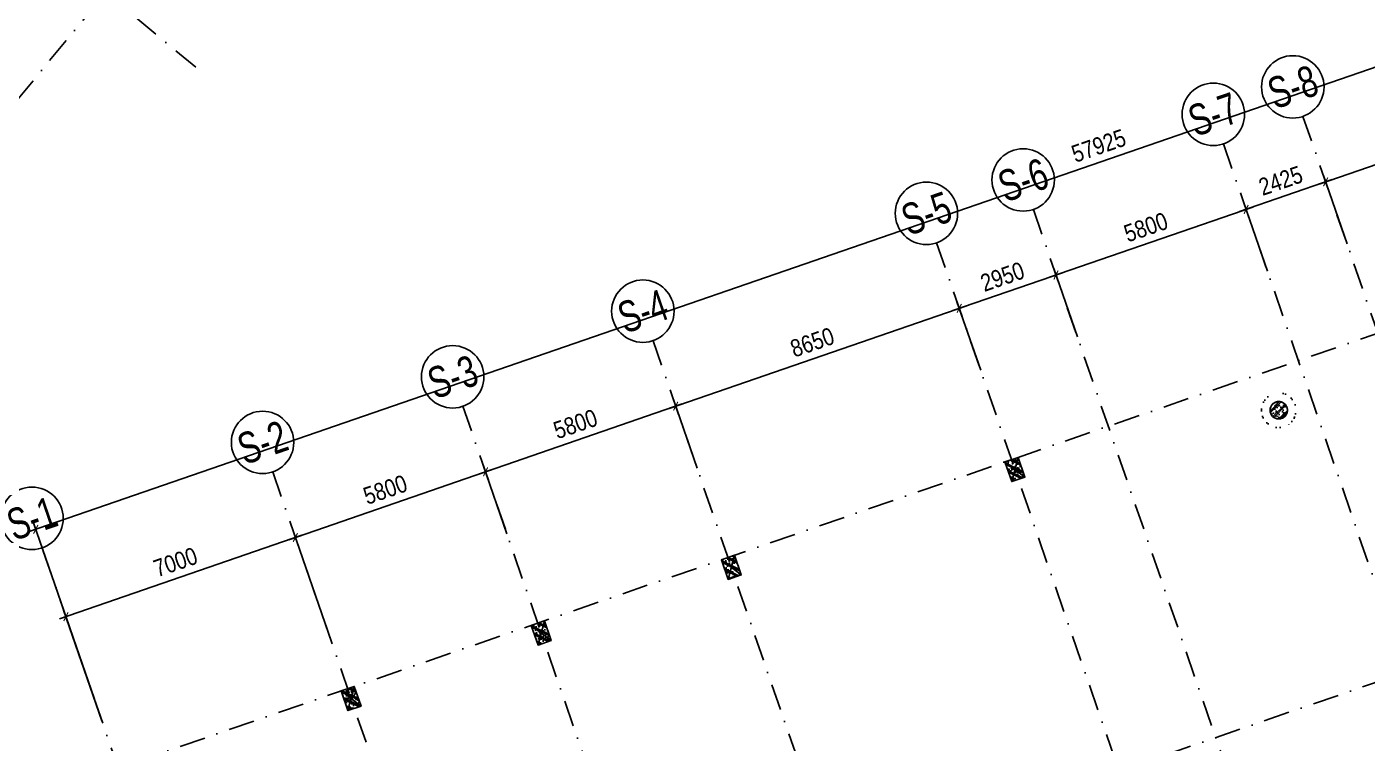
# Model space of a CAD drawing. Header units: millimetres. Extents: x -185400 to 12385, y -14070 to 168686.
# Drawn here: x -109194 to -70547, y 42860 to 63525 of the extents above; entities that cross this region are included whole.
import ezdxf
from ezdxf.enums import TextEntityAlignment as Align

# ---------------------------------------------------------------- set-up
doc = ezdxf.new("R2010")
doc.units = ezdxf.units.MM
doc.header["$LTSCALE"] = 300
doc.header["$MEASUREMENT"] = 0
doc.linetypes.add('DASHDOT', pattern=[1, 0.5, -0.25, 0, -0.25])
doc.linetypes.add('HIDDEN', pattern=[0.375, 0.25, -0.125])
for name, color, linetype in [('$AUDIT-BAD-LAYER', 7, 'Continuous'), ('ccu12-Hatch', 250, 'Continuous'), ('KC-Betong', 6, 'Continuous'), ('KT-Kich thuoc', 9, 'Continuous'), ('KT-Luoi truc South Tower', 8, 'DASHDOT'), ('ST_MBDV Cot vach 220805$0$AUDIT_I_220805193045-1', 50, 'Continuous'), ('ST_MBDV Cot vach 220805$0$AUDIT_I_220805193045-5', 6, 'Continuous'), ('ST_MBDV Cot vach 220805$0$AUDIT_I_220805193045-6', 250, 'Continuous')]:
    doc.layers.add(name, color=color, linetype=linetype)
doc.layers.add('KT-Chi gioi XD', color=7, linetype='HIDDEN', true_color=0x0066cc)
doc.styles.add('Arial Narrow', font='ARIALN.TTF')
doc.styles.add('ST_MBDV Cot vach 220805$0$HBA-Text', font='GOTHIC.TTF')
doc.dimstyles.new('ccu12-200', dxfattribs={"dimscale": 200, "dimtxt": 2.5, "dimasz": 1, "dimexe": 1, "dimexo": 2, "dimgap": 1, "dimtad": 1, "dimdec": 0, "dimdsep": 46, "dimtxsty": 'Arial Narrow', "dimblk": 'ARCHTICK', "dimcen": -1, "dimdle": 1, "dimclrd": 256, "dimclre": 256, "dimclrt": 3, "dimadec": 0, "dimazin": 2, "dimtfac": 0.1, "dimtdec": 0, "dimtmove": 0, "dimatfit": 1, "dimldrblk": 'ARCHTICK', "dimfxl": 1, "dimtvp": 0.833333, "dimtolj": 1, "dimtzin": 12, "dimarcsym": 0})

# ---------------------------------------------------------------- blocks, each defined once
blk = doc.blocks.new('ST_MBDV Cot vach 220805$0$GRID-SYM-flat-103')
at = {"layer": 'ST_MBDV Cot vach 220805$0$AUDIT_I_220805193045-1'}
blk.add_circle((0, 0, 0), 900, dxfattribs=at)
at = {"layer": 'ST_MBDV Cot vach 220805$0$AUDIT_I_220805193045-1', "style": 'ST_MBDV Cot vach 220805$0$HBA-Text'}
blk.add_attdef('GRID', text='', height=900, rotation=19.0471, dxfattribs=at).set_placement((0, 0, 0), align=Align.MIDDLE_CENTER)
blk = doc.blocks.new('_ARCHTICK')
at = {"color": 0, "linetype": 'ByBlock', "const_width": 0.15}
blk.add_lwpolyline([(-0.5, -0.5), (0.5, 0.5)], dxfattribs=at)
blk = doc.blocks.new('*D209')
at = {"layer": 'Defpoints', "color": 0, "transparency": 16777216}
for p in [(-52359, 62652), (-108936, 49029), (-107112, 43748, 0)]:
    blk.add_point(p, dxfattribs=at)
at = {"layer": 'KT-Kich thuoc', "lineweight": -2, "transparency": 16777216}
for p, q in [((-52489, 63030), (-54248, 68123)), ((-53994, 67999), (-109125, 48964)), ((-107243, 44126), (-109001, 49218))]:
    blk.add_line(p, q, dxfattribs=at)
at = {"layer": 'KT-Kich thuoc', "lineweight": -2, "transparency": 16777216, "xscale": 200, "yscale": 200, "zscale": 200}
for p, rotation in [((-54183, 67933), 19.04771637789532), ((-108936, 49029), 199.0477163778953)]:
    blk.add_blockref('_ARCHTICK', p, dxfattribs=dict(at, rotation=rotation))
at = {"layer": 'KT-Kich thuoc', "color": 3, "transparency": 16777216, "insert": (-78288, 60092), "char_height": 500, "attachment_point": 5, "rotation": 19.0477, "style": 'Arial Narrow'}
blk.add_mtext('\\A1;57925', dxfattribs=at)
blk = doc.blocks.new('*D210')
at = {"layer": 'Defpoints', "color": 0, "transparency": 16777216}
for p in [(-101450, 48795), (-100280, 45407), (-106897, 43123)]:
    blk.add_point(p, dxfattribs=at)
at = {"layer": 'KT-Kich thuoc', "lineweight": -2, "transparency": 16777216}
for p, q in [((-108255, 46446), (-101261, 48860)), ((-100410, 45785), (-101515, 48984)), ((-107027, 43501), (-108132, 46700))]:
    blk.add_line(p, q, dxfattribs=at)
at = {"layer": 'KT-Kich thuoc', "lineweight": -2, "transparency": 16777216, "xscale": 200, "yscale": 200, "zscale": 200}
for p, rotation in [((-101450, 48795), 19.04713796496646), ((-108066, 46511), 199.0471379649665)]:
    blk.add_blockref('_ARCHTICK', p, dxfattribs=dict(at, rotation=rotation))
at = {"layer": 'KT-Kich thuoc', "color": 3, "transparency": 16777216, "insert": (-104907, 48083), "char_height": 500, "attachment_point": 5, "rotation": 19.0471, "style": 'Arial Narrow'}
blk.add_mtext('\\A1;7000', dxfattribs=at)
blk = doc.blocks.new('*D211')
at = {"layer": 'Defpoints', "color": 0, "transparency": 16777216}
for p in [(-95967, 50688), (-95220, 48523), (-100280, 45407)]:
    blk.add_point(p, dxfattribs=at)
at = {"layer": 'KT-Kich thuoc', "lineweight": -2, "transparency": 16777216}
for p, q in [((-101639, 48730), (-95778, 50753)), ((-95350, 48901), (-96033, 50877)), ((-100410, 45785), (-101515, 48984))]:
    blk.add_line(p, q, dxfattribs=at)
at = {"layer": 'KT-Kich thuoc', "lineweight": -2, "transparency": 16777216, "xscale": 200, "yscale": 200, "zscale": 200}
for p, rotation in [((-95967, 50688), 19.04713796496646), ((-101450, 48795), 199.0471379649665)]:
    blk.add_blockref('_ARCHTICK', p, dxfattribs=dict(at, rotation=rotation))
at = {"layer": 'KT-Kich thuoc', "color": 3, "transparency": 16777216, "insert": (-98857, 50172), "char_height": 500, "attachment_point": 5, "rotation": 19.0471, "style": 'Arial Narrow'}
blk.add_mtext('\\A1;5800', dxfattribs=at)
blk = doc.blocks.new('*D212')
at = {"layer": 'Defpoints', "color": 0, "transparency": 16777216}
for p in [(-90485, 52581), (-89737, 50415), (-95220, 48523)]:
    blk.add_point(p, dxfattribs=at)
at = {"layer": 'KT-Kich thuoc', "lineweight": -2, "transparency": 16777216}
for p, q in [((-96156, 50623), (-90296, 52646)), ((-89868, 50794), (-90550, 52770)), ((-95350, 48901), (-96033, 50877))]:
    blk.add_line(p, q, dxfattribs=at)
at = {"layer": 'KT-Kich thuoc', "lineweight": -2, "transparency": 16777216, "xscale": 200, "yscale": 200, "zscale": 200}
for p, rotation in [((-90485, 52581), 19.04713796496646), ((-95967, 50688), 199.0471379649665)]:
    blk.add_blockref('_ARCHTICK', p, dxfattribs=dict(at, rotation=rotation))
at = {"layer": 'KT-Kich thuoc', "color": 3, "transparency": 16777216, "insert": (-93375, 52065), "char_height": 500, "attachment_point": 5, "rotation": 19.0471, "style": 'Arial Narrow'}
blk.add_mtext('\\A1;5800', dxfattribs=at)
blk = doc.blocks.new('*D213')
at = {"layer": 'Defpoints', "color": 0, "transparency": 16777216}
for p in [(-82308, 55404), (-81561, 53238), (-89737, 50415)]:
    blk.add_point(p, dxfattribs=at)
at = {"layer": 'KT-Kich thuoc', "lineweight": -2, "transparency": 16777216}
for p, q in [((-90674, 52516), (-82119, 55469)), ((-81691, 53616), (-82374, 55593)), ((-89868, 50794), (-90550, 52770))]:
    blk.add_line(p, q, dxfattribs=at)
at = {"layer": 'KT-Kich thuoc', "lineweight": -2, "transparency": 16777216, "xscale": 200, "yscale": 200, "zscale": 200}
for p, rotation in [((-82308, 55404), 19.04713796496646), ((-90485, 52581), 199.0471379649665)]:
    blk.add_blockref('_ARCHTICK', p, dxfattribs=dict(at, rotation=rotation))
at = {"layer": 'KT-Kich thuoc', "color": 3, "transparency": 16777216, "insert": (-86545, 54423), "char_height": 500, "attachment_point": 5, "rotation": 19.0471, "style": 'Arial Narrow'}
blk.add_mtext('\\A1;8650', dxfattribs=at)
blk = doc.blocks.new('*D214')
at = {"layer": 'Defpoints', "color": 0, "transparency": 16777216}
for p in [(-79520, 56366), (-78772, 54201), (-81561, 53238)]:
    blk.add_point(p, dxfattribs=at)
at = {"layer": 'KT-Kich thuoc', "lineweight": -2, "transparency": 16777216}
for p, q in [((-82497, 55338), (-79331, 56432)), ((-78903, 54579), (-79585, 56556)), ((-81691, 53616), (-82374, 55593))]:
    blk.add_line(p, q, dxfattribs=at)
at = {"layer": 'KT-Kich thuoc', "lineweight": -2, "transparency": 16777216, "xscale": 200, "yscale": 200, "zscale": 200}
for p, rotation in [((-79520, 56366), 19.04713796496646), ((-82308, 55404), 199.0471379649665)]:
    blk.add_blockref('_ARCHTICK', p, dxfattribs=dict(at, rotation=rotation))
at = {"layer": 'KT-Kich thuoc', "color": 3, "transparency": 16777216, "insert": (-81063, 56315), "char_height": 500, "attachment_point": 5, "rotation": 19.0471, "style": 'Arial Narrow'}
blk.add_mtext('\\A1;2950', dxfattribs=at)
blk = doc.blocks.new('*D215')
at = {"layer": 'Defpoints', "color": 0, "transparency": 16777216}
for p in [(-74037, 58259), (-73290, 56094), (-78772, 54201)]:
    blk.add_point(p, dxfattribs=at)
at = {"layer": 'KT-Kich thuoc', "lineweight": -2, "transparency": 16777216}
for p, q in [((-73420, 56472), (-74103, 58448)), ((-79709, 56301), (-73848, 58325)), ((-78903, 54579), (-79585, 56556))]:
    blk.add_line(p, q, dxfattribs=at)
at = {"layer": 'KT-Kich thuoc', "lineweight": -2, "transparency": 16777216, "xscale": 200, "yscale": 200, "zscale": 200}
for p, rotation in [((-74037, 58259), 19.04713796496646), ((-79520, 56366), 199.0471379649665)]:
    blk.add_blockref('_ARCHTICK', p, dxfattribs=dict(at, rotation=rotation))
at = {"layer": 'KT-Kich thuoc', "color": 3, "transparency": 16777216, "insert": (-76927, 57743), "char_height": 500, "attachment_point": 5, "rotation": 19.0471, "style": 'Arial Narrow'}
blk.add_mtext('\\A1;5800', dxfattribs=at)
blk = doc.blocks.new('*D216')
at = {"layer": 'Defpoints', "color": 0, "transparency": 16777216}
for p in [(-71745, 59051), (-70998, 56885), (-73290, 56094)]:
    blk.add_point(p, dxfattribs=at)
at = {"layer": 'KT-Kich thuoc', "lineweight": -2, "transparency": 16777216}
for p, q in [((-71128, 57263), (-71810, 59240)), ((-74226, 58194), (-71556, 59116)), ((-73420, 56472), (-74103, 58448))]:
    blk.add_line(p, q, dxfattribs=at)
at = {"layer": 'KT-Kich thuoc', "lineweight": -2, "transparency": 16777216, "xscale": 200, "yscale": 200, "zscale": 200}
for p, rotation in [((-71745, 59051), 19.04713796496646), ((-74037, 58259), 199.0471379649665)]:
    blk.add_blockref('_ARCHTICK', p, dxfattribs=dict(at, rotation=rotation))
at = {"layer": 'KT-Kich thuoc', "color": 3, "transparency": 16777216, "insert": (-73040, 59085), "char_height": 500, "attachment_point": 5, "rotation": 19.0471, "style": 'Arial Narrow'}
blk.add_mtext('\\A1;2425', dxfattribs=at)
blk = doc.blocks.new('*D217')
at = {"layer": 'Defpoints', "color": 0, "transparency": 16777216}
for p in [(-62765, 62151), (-62018, 59985), (-70998, 56885)]:
    blk.add_point(p, dxfattribs=at)
at = {"layer": 'KT-Kich thuoc', "lineweight": -2, "transparency": 16777216}
for p, q in [((-62148, 60364), (-62831, 62340)), ((-71934, 58985), (-62576, 62216)), ((-71128, 57263), (-71810, 59240))]:
    blk.add_line(p, q, dxfattribs=at)
at = {"layer": 'KT-Kich thuoc', "lineweight": -2, "transparency": 16777216, "xscale": 200, "yscale": 200, "zscale": 200}
for p, rotation in [((-62765, 62151), 19.04713796496646), ((-71745, 59051), 199.0471379649665)]:
    blk.add_blockref('_ARCHTICK', p, dxfattribs=dict(at, rotation=rotation))
at = {"layer": 'KT-Kich thuoc', "color": 3, "transparency": 16777216, "insert": (-67404, 61031), "char_height": 500, "attachment_point": 5, "rotation": 19.0471, "style": 'Arial Narrow'}
blk.add_mtext('\\A1;9500', dxfattribs=at)
blk = doc.blocks.new('*U259')
h = blk.add_hatch()
h.set_pattern_fill('VATLIEU04', color=250, scale=40, style=0, pattern_type=2)
h.set_pattern_definition([(50, (-550, 650), (286.904, -25.1), [30, -330]), (355, (-550, 650), (-55.5, 300.88), [24, -264]), (100.451, (-526.1, 647.9), (231.404, 275.776), [25.496, -280.457]), (46.184, (-550, 730), (426.9, -66.21), [45, -495]), (96.636, (-514.43, 724.5), (373.87, 389.65), [38.24, -420.69]), (351.184, (-550, 730), (373.86, 389.65), [36, -396]), (21, (-510, 710), (238.763, -161.048), [30, -330]), (326, (-510, 710), (97.326, 290.06), [24, -264]), (71.451, (-490.1, 696.58), (336.09, 129.01), [25.496, -280.457]), (37.5, (-550, 650), (4.864, 133.1575), [0, -260.8, 0, -268, 0, -265]), (7.5, (-550, 650), (105.228, 157.765), [0, -152.8, 0, -254.8, 0, -101]), (327.5, (-639.2, 650), (213.529, -9.022), [0, -100, 0, -312, 0, -414]), (317.5, (-679.2, 650), (233.274, 40.042), [0, -130, 0, -207.2, 0, -294]), (45, (-550, 650), (-120.208, 120.208), []), (45, (-550, 699), (-120.208, 120.208), [])])
h.paths.add_polyline_path([(-475, -475), (-75, -475), (-75, 125), (-475, 125)])
at = {"color": 6, "ltscale": 0.25}
blk.add_lwpolyline([(-475, -475), (-75, -475), (-75, 125), (-475, 125)], close=True, dxfattribs=at)
at = {"layer": 'Defpoints', "linetype": 'ByBlock', "ltscale": 30}
for p, q in [((-75, -475), (-475, 125)), ((-475, -475), (-75, 125))]:
    blk.add_line(p, q, dxfattribs=at)
blk = doc.blocks.new('*U256')
h = blk.add_hatch()
h.set_pattern_fill('VATLIEU04', color=250, scale=40, style=0, pattern_type=2)
h.set_pattern_definition([(50, (-550, 650), (286.904, -25.1), [30, -330]), (355, (-550, 650), (-55.5, 300.88), [24, -264]), (100.451, (-526.1, 647.9), (231.404, 275.776), [25.496, -280.457]), (46.184, (-550, 730), (426.9, -66.21), [45, -495]), (96.636, (-514.43, 724.5), (373.87, 389.65), [38.24, -420.69]), (351.184, (-550, 730), (373.86, 389.65), [36, -396]), (21, (-510, 710), (238.763, -161.048), [30, -330]), (326, (-510, 710), (97.326, 290.06), [24, -264]), (71.451, (-490.1, 696.58), (336.09, 129.01), [25.496, -280.457]), (37.5, (-550, 650), (4.864, 133.1575), [0, -260.8, 0, -268, 0, -265]), (7.5, (-550, 650), (105.228, 157.765), [0, -152.8, 0, -254.8, 0, -101]), (327.5, (-639.2, 650), (213.529, -9.022), [0, -100, 0, -312, 0, -414]), (317.5, (-679.2, 650), (233.274, 40.042), [0, -130, 0, -207.2, 0, -294]), (45, (-550, 650), (-120.208, 120.208), []), (45, (-550, 699), (-120.208, 120.208), [])])
h.paths.add_polyline_path([(-475, -475), (-75, -475), (-75, 125), (-475, 125)])
at = {"color": 6, "ltscale": 0.25}
blk.add_lwpolyline([(-475, -475), (-75, -475), (-75, 125), (-475, 125)], close=True, dxfattribs=at)
at = {"layer": 'Defpoints', "linetype": 'ByBlock', "ltscale": 30}
for p, q in [((-75, -475), (-475, 125)), ((-475, -475), (-75, 125))]:
    blk.add_line(p, q, dxfattribs=at)
blk = doc.blocks.new('*U258')
h = blk.add_hatch()
h.set_pattern_fill('VATLIEU04', color=250, scale=40, style=0, pattern_type=2)
h.set_pattern_definition([(50, (-550, 650), (286.904, -25.1), [30, -330]), (355, (-550, 650), (-55.5, 300.88), [24, -264]), (100.451, (-526.1, 647.9), (231.404, 275.776), [25.496, -280.457]), (46.184, (-550, 730), (426.9, -66.21), [45, -495]), (96.636, (-514.43, 724.5), (373.87, 389.65), [38.24, -420.69]), (351.184, (-550, 730), (373.86, 389.65), [36, -396]), (21, (-510, 710), (238.763, -161.048), [30, -330]), (326, (-510, 710), (97.326, 290.06), [24, -264]), (71.451, (-490.1, 696.58), (336.09, 129.01), [25.496, -280.457]), (37.5, (-550, 650), (4.864, 133.1575), [0, -260.8, 0, -268, 0, -265]), (7.5, (-550, 650), (105.228, 157.765), [0, -152.8, 0, -254.8, 0, -101]), (327.5, (-639.2, 650), (213.529, -9.022), [0, -100, 0, -312, 0, -414]), (317.5, (-679.2, 650), (233.274, 40.042), [0, -130, 0, -207.2, 0, -294]), (45, (-550, 650), (-120.208, 120.208), []), (45, (-550, 699), (-120.208, 120.208), [])])
h.paths.add_polyline_path([(-475, -475), (-75, -475), (-75, 125), (-475, 125)])
at = {"color": 6, "ltscale": 0.25}
blk.add_lwpolyline([(-475, -475), (-75, -475), (-75, 125), (-475, 125)], close=True, dxfattribs=at)
at = {"layer": 'Defpoints', "linetype": 'ByBlock', "ltscale": 30}
for p, q in [((-75, -475), (-475, 125)), ((-475, -475), (-75, 125))]:
    blk.add_line(p, q, dxfattribs=at)
blk = doc.blocks.new('*U264')
h = blk.add_hatch()
h.set_pattern_fill('VATLIEU04', color=250, scale=40, style=0, pattern_type=2)
h.set_pattern_definition([(50, (-550, 650), (286.904, -25.1), [30, -330]), (355, (-550, 650), (-55.5, 300.88), [24, -264]), (100.451, (-526.1, 647.9), (231.404, 275.776), [25.496, -280.457]), (46.184, (-550, 730), (426.9, -66.21), [45, -495]), (96.636, (-514.43, 724.5), (373.87, 389.65), [38.24, -420.69]), (351.184, (-550, 730), (373.86, 389.65), [36, -396]), (21, (-510, 710), (238.763, -161.048), [30, -330]), (326, (-510, 710), (97.326, 290.06), [24, -264]), (71.451, (-490.1, 696.58), (336.09, 129.01), [25.496, -280.457]), (37.5, (-550, 650), (4.864, 133.1575), [0, -260.8, 0, -268, 0, -265]), (7.5, (-550, 650), (105.228, 157.765), [0, -152.8, 0, -254.8, 0, -101]), (327.5, (-639.2, 650), (213.529, -9.022), [0, -100, 0, -312, 0, -414]), (317.5, (-679.2, 650), (233.274, 40.042), [0, -130, 0, -207.2, 0, -294]), (45, (-550, 650), (-120.208, 120.208), []), (45, (-550, 699), (-120.208, 120.208), [])])
h.paths.add_polyline_path([(-475, -475), (-75, -475), (-75, 125), (-475, 125)])
at = {"color": 6, "ltscale": 0.25}
blk.add_lwpolyline([(-475, -475), (-75, -475), (-75, 125), (-475, 125)], close=True, dxfattribs=at)
at = {"layer": 'Defpoints', "linetype": 'ByBlock', "ltscale": 30}
for p, q in [((-75, -475), (-475, 125)), ((-475, -475), (-75, 125))]:
    blk.add_line(p, q, dxfattribs=at)
blk = doc.blocks.new('Asix South Tower')
at = {"layer": 'KT-Luoi truc South Tower', "ltscale": 5}
for p, q in [((-45928.1, 63080), (-113358.3, 39799.9)), ((-72397.8, 60940.8), (-54303.1, 8530.3)), ((-74690, 60149.4), (-64788, 31468.5)), ((-80172.4, 58256.6), (-70270.4, 29575.7)), ((-82960.9, 57293.9), (-73058.9, 28613)), ((-91137.3, 54471), (-81235.3, 25790.1)), ((-96619.8, 52578.2), (-86717.8, 23897.3)), ((-102102.2, 50685.3), (-92200.2, 22004.5)), ((-108719, 48400.9), (-98817, 19720.1)), ((-67132.6, 45709), (-110541.5, 30722.1))]:
    blk.add_line(p, q, dxfattribs=at)
at = {"layer": 'KT-Kich thuoc'}
ref = blk.add_blockref('ST_MBDV Cot vach 220805$0$GRID-SYM-flat-103', (-72691.5, 61791.5), dxfattribs=at)
ref.add_attrib('GRID', 'S-8', dxfattribs={"layer": 'ST_MBDV Cot vach 220805$0$AUDIT_I_220805193045-1', "height": 900, "rotation": 19, "style": 'ST_MBDV Cot vach 220805$0$HBA-Text', "width": 0.75}).set_placement((-72691.5, 61791.5, 0), align=Align.MIDDLE_CENTER)
ref = blk.add_blockref('ST_MBDV Cot vach 220805$0$GRID-SYM-flat-103', (-74983.7, 61000.1), dxfattribs=at)
ref.add_attrib('GRID', 'S-7', dxfattribs={"layer": 'ST_MBDV Cot vach 220805$0$AUDIT_I_220805193045-1', "height": 900, "rotation": 19, "style": 'ST_MBDV Cot vach 220805$0$HBA-Text', "width": 0.75}).set_placement((-74983.7, 61000.1, 0), align=Align.MIDDLE_CENTER)
ref = blk.add_blockref('ST_MBDV Cot vach 220805$0$GRID-SYM-flat-103', (-80466.2, 59107.3), dxfattribs=at)
ref.add_attrib('GRID', 'S-6', dxfattribs={"layer": 'ST_MBDV Cot vach 220805$0$AUDIT_I_220805193045-1', "height": 900, "rotation": 19, "style": 'ST_MBDV Cot vach 220805$0$HBA-Text', "width": 0.75}).set_placement((-80466.2, 59107.3, 0), align=Align.MIDDLE_CENTER)
ref = blk.add_blockref('ST_MBDV Cot vach 220805$0$GRID-SYM-flat-103', (-83254.6, 58144.6), dxfattribs=at)
ref.add_attrib('GRID', 'S-5', dxfattribs={"layer": 'ST_MBDV Cot vach 220805$0$AUDIT_I_220805193045-1', "height": 900, "rotation": 19, "style": 'ST_MBDV Cot vach 220805$0$HBA-Text', "width": 0.75}).set_placement((-83254.6, 58144.6, 0), align=Align.MIDDLE_CENTER)
ref = blk.add_blockref('ST_MBDV Cot vach 220805$0$GRID-SYM-flat-103', (-91431.1, 55321.7), dxfattribs=at)
ref.add_attrib('GRID', 'S-4', dxfattribs={"layer": 'ST_MBDV Cot vach 220805$0$AUDIT_I_220805193045-1', "height": 900, "rotation": 19, "style": 'ST_MBDV Cot vach 220805$0$HBA-Text', "width": 0.75}).set_placement((-91431.1, 55321.7, 0), align=Align.MIDDLE_CENTER)
ref = blk.add_blockref('ST_MBDV Cot vach 220805$0$GRID-SYM-flat-103', (-96913.5, 53428.9), dxfattribs=at)
ref.add_attrib('GRID', 'S-3', dxfattribs={"layer": 'ST_MBDV Cot vach 220805$0$AUDIT_I_220805193045-1', "height": 900, "rotation": 19, "style": 'ST_MBDV Cot vach 220805$0$HBA-Text', "width": 0.75}).set_placement((-96913.5, 53428.9, 0), align=Align.MIDDLE_CENTER)
ref = blk.add_blockref('ST_MBDV Cot vach 220805$0$GRID-SYM-flat-103', (-102396, 51536.1), dxfattribs=at)
ref.add_attrib('GRID', 'S-2', dxfattribs={"layer": 'ST_MBDV Cot vach 220805$0$AUDIT_I_220805193045-1', "height": 900, "rotation": 19.04714, "style": 'ST_MBDV Cot vach 220805$0$HBA-Text', "width": 0.75}).set_placement((-102396, 51536.1, 0), align=Align.MIDDLE_CENTER)
ref = blk.add_blockref('ST_MBDV Cot vach 220805$0$GRID-SYM-flat-103', (-109045.2, 49346.2), dxfattribs=at)
ref.add_attrib('GRID', 'S-1', dxfattribs={"layer": 'ST_MBDV Cot vach 220805$0$AUDIT_I_220805193045-1', "height": 900, "rotation": 19, "style": 'ST_MBDV Cot vach 220805$0$HBA-Text', "width": 0.75}).set_placement((-109045.2, 49346.2, 0), align=Align.MIDDLE_CENTER)
dim = blk.add_linear_dim(base=(-108935.8, 49029.4), p1=(-52359, 62651.6), p2=(-107112.2, 43747.5, 0), angle=199.04772, dimstyle='ccu12-200', dxfattribs=at)
dim.commit()
dim.dimension.update_dxf_attribs({"geometry": '*D209', "text_midpoint": (-78139.5, 59662.1), "dimtype": 129})
for base, p1, p2, picture, middle in [((-62765.3, 62150.9), (-70997.6, 56885.2), (-62017.7, 59985.5), '*D217', (-67403.8, 61031.1)), ((-71745.2, 59050.6), (-73289.8, 56093.8), (-70997.6, 56885.2), '*D216', (-73039.9, 59085.3)), ((-74037.4, 58259.3), (-78772.3, 54201), (-73289.8, 56093.8), '*D215', (-76927.2, 57743.2)), ((-79519.9, 56366.5), (-81560.8, 53238.3), (-78772.3, 54201), '*D214', (-81062.7, 56315.5)), ((-82308.4, 55403.7), (-89737.2, 50415.4), (-81560.8, 53238.3), '*D213', (-86545.2, 54422.6)), ((-90484.8, 52580.8), (-95219.6, 48522.6), (-89737.2, 50415.4), '*D212', (-93374.6, 52064.8)), ((-95967.2, 50688), (-100279.9, 45407), (-95219.6, 48522.6), '*D211', (-98857, 50172)), ((-101449.7, 48795.2), (-106896.7, 43122.6), (-100279.9, 45407), '*D210', (-104906.6, 48083.4))]:
    dim = blk.add_linear_dim(base=base, p1=p1, p2=p2, angle=19.04714, dimstyle='ccu12-200', dxfattribs=at)
    dim.commit()
    dim.dimension.update_dxf_attribs({"geometry": picture, "text_midpoint": middle})

msp = doc.modelspace()

# ---------------------------------------------------------------- hatches: boundary and pattern name
at = {"layer": '$AUDIT-BAD-LAYER'}
h = msp.add_hatch(dxfattribs=at)
h.set_pattern_fill('ACET-2D-ANSI31', color=256)
h.set_pattern_definition([(45, (5.27543, -15.29099), (-0.08838834765, 0.08838834765), [])])
h.paths.add_polyline_path([(-152992, 35260.2), (-153807.4, 37623.5), (-155981.6, 36873.4), (-155166.3, 34510.1)], flags=0)
h.paths.add_polyline_path([(-153334.7, 37786.6), (-152519.4, 35423.3), (-150345.1, 36173.4), (-151160.5, 38536.7)], flags=16)
h.paths.add_polyline_path([(-81572.3, -12446.3), (-81581.4, -13864.1), (-80353.8, -13872.1), (-80344.7, -12454.2)])
edge = h.paths.add_edge_path()
edge.add_arc((-79262.8, -13170.1), 900, 0, 360)
h.paths.add_polyline_path([(-174845.3, 38775), (-174414.4, 37424.2), (-173542.7, 37702.3), (-173973.6, 39053.1)], flags=16)
edge = h.paths.add_edge_path(flags=16)
edge.add_arc((-172872, 38660.4), 900, 0, 360)
h.paths.add_polyline_path([(-110555.5, 20932.7), (-110092.7, 19592.4), (-109451.7, 19813.7), (-109914.4, 21154)])
edge = h.paths.add_edge_path()
edge.add_arc((-108915.8, 20748.7), 900, 0, 360)
h.paths.add_polyline_path([(-112698.4, 26328.8), (-112235.7, 24988.5), (-111427.9, 25267.4), (-111890.6, 26607.6)])
edge = h.paths.add_edge_path()
edge.add_arc((-110808.6, 26231.2), 900, 0, 360)
h.paths.add_polyline_path([(-138364.3, 646.7), (-137901.6, -693.6), (-137277.2, -478), (-137739.9, 862.3)])
edge = h.paths.add_edge_path()
edge.add_arc((-136749.6, 454.2), 900, 0, 360)
h.paths.add_polyline_path([(-143828.3, 15581.2), (-143365.6, 14240.9), (-142557.8, 14519.8), (-143020.5, 15860.1)], flags=16)
edge = h.paths.add_edge_path(flags=16)
edge.add_arc((-141938.5, 15483.7), 900, 0, 360)
h.paths.add_polyline_path([(-154331.1, 43985.8), (-153900.1, 42635), (-153193.7, 42860.4), (-153624.6, 44211.2)])
edge = h.paths.add_edge_path()
edge.add_arc((-152605.7, 43792.1), 900, 0, 360)
h.paths.add_polyline_path([(-157119.6, 43023.1), (-156688.6, 41672.3), (-155982.2, 41897.6), (-156413.1, 43248.5)])
edge = h.paths.add_edge_path()
edge.add_arc((-155394.1, 42829.4), 900, 0, 360)
h.paths.add_polyline_path([(-176260.9, 36414.6), (-175830, 35063.8), (-175123.5, 35289.1), (-175554.5, 36640)], flags=16)
edge = h.paths.add_edge_path(flags=16)
edge.add_arc((-174535.5, 36220.9), 900, 0, 360)
h.paths.add_polyline_path([(-148943.9, 45845.7), (-148513, 44494.9), (-147806.5, 44720.3), (-148237.5, 46071.1)])
edge = h.paths.add_edge_path()
edge.add_arc((-147218.5, 45652), 900, 0, 360)
h.paths.add_polyline_path([(-182878.4, 34129.9), (-182447.4, 32779.1), (-181741, 33004.5), (-182171.9, 34355.3)])
edge = h.paths.add_edge_path(flags=16)
edge.add_arc((-181153, 33936.2), 900, 0, 360)
h.paths.add_polyline_path([(-181416.8, 15649.5), (-180954.1, 14309.2), (-180038.6, 14625.3), (-180501.3, 15965.6)])
edge = h.paths.add_edge_path(flags=16)
edge.add_arc((-179365.4, 15607.7), 900, 0, 360)
h.paths.add_polyline_path([(-178647.3, 7922.9), (-178196.4, 6578.6), (-177335.4, 6867.3), (-177786.3, 8211.6)])
edge = h.paths.add_edge_path(flags=16)
edge.add_arc((-176682.2, 7834.1), 900, 0, 360)
h.paths.add_polyline_path([(-182226.9, 19020.1), (-181776.1, 17675.8), (-181056.4, 17917.1), (-181507.2, 19261.4)])
edge = h.paths.add_edge_path()
edge.add_arc((-180473.8, 18860.2), 900, 0, 360)
h.paths.add_polyline_path([(-165296, 40200.2), (-164865, 38849.4), (-164158.6, 39074.7), (-164589.5, 40425.6)], flags=16)
edge = h.paths.add_edge_path(flags=16)
edge.add_arc((-163570.6, 40006.5), 900, 0, 360)
h.paths.add_polyline_path([(-170778.5, 38307.4), (-170347.5, 36956.6), (-169641, 37181.9), (-170072, 38532.8)], flags=16)
edge = h.paths.add_edge_path(flags=16)
edge.add_arc((-169053, 38113.7), 900, 0, 360)
h.paths.add_polyline_path([(-185399.7, 27816.4), (-184948.8, 26472), (-184091.5, 26759.6), (-184542.3, 28103.9)])
edge = h.paths.add_edge_path()
edge.add_arc((-183440.1, 27725.8), 900, 0, 360)
h.paths.add_polyline_path([(-141685.3, 10185.2), (-141222.6, 8844.9), (-140581.6, 9066.2), (-141044.3, 10406.5)], flags=16)
edge = h.paths.add_edge_path(flags=16)
edge.add_arc((-140045.7, 10001.2), 900, 0, 360)
h.paths.add_polyline_path([(-139927.9, 4655.9), (-139465.2, 3315.7), (-138733.9, 3568.1), (-139196.6, 4908.4)])
edge = h.paths.add_edge_path()
edge.add_arc((-138152.8, 4518.8), 900, 0, 360)
h.paths.add_polyline_path([(-114826.3, 31730.1), (-114363.5, 30389.8), (-113399, 30722.8), (-113861.8, 32063.1)])
edge = h.paths.add_edge_path()
edge.add_arc((-112701.4, 31713.6), 900, 0, 360)
h.paths.add_polyline_path([(-116237.5, 37378.8), (-115774.8, 36038.5), (-115131.3, 36260.6), (-115594.1, 37600.9)], flags=16)
edge = h.paths.add_edge_path()
edge.add_arc((-114594.2, 37196.1), 900, 0, 360)
h.paths.add_polyline_path([(-118194.1, 42839.2), (-117731.4, 41498.9), (-117045.4, 41735.8), (-117508.1, 43076)], flags=17)
edge = h.paths.add_edge_path(flags=17)
edge.add_arc((-116487, 42678.6), 900, 0, 360)
h.paths.add_polyline_path([(-71490.6, -5057.2), (-71500.2, -6547.6), (-70504.9, -6554), (-70495.3, -5063.6)])
edge = h.paths.add_edge_path()
edge.add_arc((-69505.5, -5791.1), 900, 0, 360)
h.paths.add_polyline_path([(-71072.3, 2928.2), (-71081.4, 1510.3), (-70307, 1505.3), (-70297.8, 2923.2)])
edge = h.paths.add_edge_path()
edge.add_arc((-69442.5, 2208.7), 900, 0, 360)
h.paths.add_polyline_path([(-71255.6, 4929.4), (-71264.7, 3511.5), (-70360.5, 3505.7), (-70351.3, 4923.6)])
edge = h.paths.add_edge_path()
edge.add_arc((-69431.1, 4208.7), 900, 0, 360)
h.paths.add_polyline_path([(-71439.7, 14459), (-71448.9, 13041.1), (-70387.4, 13034.3), (-70378.3, 14452.1)])
edge = h.paths.add_edge_path()
edge.add_arc((-69379.5, 13736.7), 900, 0, 360)
h.paths.add_polyline_path([(-85732.4, -12422.6), (-85741.5, -13840.5), (-84513.9, -13848.4), (-84504.7, -12430.6)])
edge = h.paths.add_edge_path()
edge.add_arc((-83422.9, -13146.5), 900, 0, 360)
h.paths.add_polyline_path([(-91805.1, -12362.6), (-91814.3, -13780.5), (-90586.7, -13788.4), (-90577.5, -12370.5)])
edge = h.paths.add_edge_path()
edge.add_arc((-89495.7, -13086.5), 900, 0, 360)
h.paths.add_polyline_path([(-100505, -12306.5), (-100514.1, -13724.3), (-99286.5, -13732.3), (-99277.4, -12314.4)])
edge = h.paths.add_edge_path()
edge.add_arc((-98195.5, -13030.3), 900, 0, 360)
h.paths.add_polyline_path([(-109204.8, -12250.3), (-109213.9, -13668.2), (-107986.3, -13676.1), (-107977.2, -12258.2)])
edge = h.paths.add_edge_path()
edge.add_arc((-106895.3, -12974.2), 900, 0, 360)
h.paths.add_polyline_path([(-114985, -12212.8), (-114994.1, -13630.7), (-113766.5, -13638.7), (-113757.4, -12220.8)])
edge = h.paths.add_edge_path()
edge.add_arc((-112675.5, -12936.7), 900, 0, 360)
h.paths.add_polyline_path([(-128242, 51140.4), (-127810.3, 49789.8), (-126640.9, 50163.6), (-127072.6, 51514.2)])
edge = h.paths.add_edge_path()
edge.add_arc((-125821.9, 51169.6), 900, 0, 360)
h.paths.add_polyline_path([(-134132.3, 49194.7), (-133700.6, 47844.1), (-132531.2, 48217.9), (-132962.9, 49568.5)])
edge = h.paths.add_edge_path()
edge.add_arc((-131712.2, 49223.9), 900, 0, 360)
h.paths.add_polyline_path([(-136999.9, 48099), (-136568.3, 46748.4), (-135861.9, 46974.1), (-136293.6, 48324.7)])
edge = h.paths.add_edge_path()
edge.add_arc((-135274.4, 47906.2), 900, 0, 360)
h.paths.add_polyline_path([(-145979.8, 44998.7), (-145548.1, 43648.1), (-144841.8, 43873.8), (-145273.5, 45224.4)])
edge = h.paths.add_edge_path()
edge.add_arc((-144254.3, 44805.9), 900, 0, 360)
h.paths.add_polyline_path([(-120784.9, -12179.9), (-120794, -13597.8), (-119566.4, -13605.7), (-119557.3, -12187.9)])
edge = h.paths.add_edge_path()
edge.add_arc((-118475.4, -12903.8), 900, 0, 360)
h.paths.add_polyline_path([(-82516, -9113.7), (-82522.4, -10238.7), (-80147.4, -10252.2), (-80141, -9127.2)])
edge = h.paths.add_edge_path()
edge.add_line((-79107.3, 16601.5), (-79270.9, -12221.9))
edge = h.paths.add_edge_path()
edge.add_line((-83257.3, 16625), (-83420.8, -12198.4))
edge = h.paths.add_edge_path(flags=16)
edge.add_line((-172578.3, 37809.7), (-172195.6, 36701.1))
edge = h.paths.add_edge_path(flags=16)
edge.add_line((-172865.5, 35826.8), (-172195.6, 36701.1))
edge = h.paths.add_edge_path()
edge.add_line((-172865.5, 35826.8), (-163741.6, 9399.5))
h.paths.add_polyline_path([(-154920.9, 41367.3), (-154554.9, 40303.4), (-151701.2, 41285), (-152067.1, 42348.8)])
edge = h.paths.add_edge_path()
edge.add_line((-155100.4, 41978.7), (-145976.5, 15551.4))
h.paths.add_polyline_path([(-110919.3, 24721.3), (-111982.7, 24354.2), (-110997.8, 21501.6), (-109934.4, 21868.7)])
h.paths.add_polyline_path([(-112812.1, 30203.8), (-113875.5, 29836.7), (-112890.6, 26984), (-111827.2, 27351.2)])
edge = h.paths.add_edge_path()
edge.add_line((-143350.2, 33404.1), (-117337.7, 42384.8))
edge = h.paths.add_edge_path()
edge.add_line((-146829.5, 44834.2), (-137705.5, 18406.9))
edge = h.paths.add_edge_path()
edge.add_line((-180858.5, 33085.7), (-171734.5, 6658.5))
edge = h.paths.add_edge_path()
edge.add_line((-174241.8, 35370.2), (-165117.8, 8942.9))
h.paths.add_polyline_path([(-134407.7, 5133.6), (-135471.1, 4766.4), (-134486.3, 1913.8), (-133422.9, 2280.9)], flags=16)
h.paths.add_polyline_path([(-137948.6, 15389.5), (-139012, 15022.4), (-138027.1, 12169.8), (-136963.7, 12536.9)], flags=16)
edge = h.paths.add_edge_path()
edge.add_line((-135898.8, 747.9), (-118363.6, 6801.9))
edge = h.paths.add_edge_path()
edge.add_line((-137302.1, 4812.5), (-118337.7, 11359.9))
edge = h.paths.add_edge_path()
edge.add_line((-139194.9, 10294.9), (-109916.6, 20403.2))
edge = h.paths.add_edge_path()
edge.add_line((-141457.4, 27921.6), (-115444.9, 36902.4))
edge = h.paths.add_edge_path()
edge.add_line((-141087.7, 15777.4), (-111809.4, 25885.7))
edge = h.paths.add_edge_path()
edge.add_line((-139564.6, 22439.2), (-113552.1, 31419.9))
edge = h.paths.add_edge_path()
edge.add_line((-122287, 4508.7), (-70348.3, 4213.9))
edge = h.paths.add_edge_path()
edge.add_line((-122298.3, 2508.7), (-70359.6, 2213.9))
edge = h.paths.add_edge_path()
edge.add_line((-182680.4, 27979.6), (-143165.1, 41612.5))
edge = h.paths.add_edge_path()
edge.add_line((-179582.1, 18999), (-140066.8, 32631.9))
edge = h.paths.add_edge_path()
edge.add_line((-178929.8, 17108.4), (-139414.5, 30741.3))
edge = h.paths.add_edge_path()
edge.add_line((-168759.3, 37263), (-159635.3, 10835.7))
edge = h.paths.add_edge_path()
edge.add_line((-163276.9, 39155.8), (-154152.9, 12728.5))
edge = h.paths.add_edge_path()
edge.add_line((-152311.9, 42941.4), (-143188, 16514.1))
edge = h.paths.add_edge_path()
edge.add_line((-143960.6, 43955.2), (-135413.3, 19198.3))
edge = h.paths.add_edge_path()
edge.add_line((-146252.8, 43163.8), (-137705.5, 18406.9))
edge = h.paths.add_edge_path()
edge.add_line((-132894.4, 47141), (-118224.1, 4649))
edge = h.paths.add_edge_path()
edge.add_line((-89307.2, 16659.4), (-89470.7, -12164.1))
edge = h.paths.add_edge_path()
edge.add_line((-98007, 16708.8), (-98170.6, -12114.7))
edge = h.paths.add_edge_path()
edge.add_line((-106706.9, 16758.1), (-106870.5, -12065.3))
edge = h.paths.add_edge_path()
edge.add_line((-112506.8, 16791.1), (-112670.4, -12032.4))
h.paths.add_polyline_path([(-72362, 7730.7), (-71237, 7724.3), (-71222.9, 10213.6), (-72347.9, 10219.9)])
h.paths.add_polyline_path([(-72394.6, 1980.8), (-71269.6, 1974.4), (-71255.5, 4463.7), (-72380.5, 4470)])
h.paths.add_polyline_path([(-72423, -3019.1), (-71298, -3025.5), (-71283.9, -536.3), (-72408.9, -529.9)])
edge = h.paths.add_edge_path()
edge.add_line((-122233.1, 14008.5), (-70294.4, 13713.7))
h.paths.add_polyline_path([(-103764.1, -8978.2), (-103771.4, -10103.1), (-101282.1, -10119.2), (-101274.9, -8994.2)])
h.paths.add_polyline_path([(-87673.9, -9079.7), (-87681.6, -10204.6), (-85192.4, -10221.5), (-85184.7, -9096.6)])
h.paths.add_polyline_path([(-95064.3, -9034.3), (-95071.6, -10159.3), (-92582.3, -10175.3), (-92575.1, -9050.4)])
h.paths.add_polyline_path([(-178518.3, 33215.8), (-178151.1, 32152.4), (-175798.1, 32964.8), (-176165.3, 34028.2)], flags=16)
h.paths.add_polyline_path([(-172468.7, 35304.5), (-172101.5, 34241), (-169748.5, 35053.4), (-170115.7, 36116.8)], flags=16)
h.paths.add_polyline_path([(-166986.2, 37197.3), (-166619.1, 36133.9), (-164266.1, 36946.2), (-164633.2, 38009.6)], flags=16)
h.paths.add_polyline_path([(-160162.6, 39557.3), (-159794.1, 38494.4), (-157442.1, 39309.8), (-157810.6, 40372.8)], flags=16)
h.paths.add_polyline_path([(-111282, -8938.9), (-111286.9, -10063.9), (-108269.1, -10077), (-108264.2, -8952)])
edge = h.paths.add_edge_path()
edge.add_line((-118306.7, 16824), (-118470.3, -11999.5))
h.paths.add_polyline_path([(-117074.4, -8895.2), (-117084, -10020.1), (-114066.3, -10045.9), (-114056.7, -8921)])
h.paths.add_polyline_path([(-178268.2, 19991.1), (-179331.6, 19623.9), (-178346.7, 16771.3), (-177283.3, 17138.4)], flags=16)
h.paths.add_polyline_path([(-146354.7, 42550.7), (-145987.5, 41487.3), (-143134.9, 42472.1), (-143502, 43535.5)], flags=16)
h.paths.add_polyline_path([(-150788.7, 42789.4), (-150421.5, 41726), (-147568.9, 42710.9), (-147936, 43774.3)])
h.paths.add_polyline_path([(-176391.7, 14555.9), (-177455.1, 14188.7), (-176470.2, 11336.1), (-175406.8, 11703.3)], flags=16)
h.paths.add_polyline_path([(-180144.7, 25426.3), (-181208.1, 25059.1), (-180223.2, 22206.5), (-179159.8, 22573.6)])
edge = h.paths.add_edge_path(flags=16)
edge.add_line((-179206.5, 16493.6), (-178902.7, 17117.7))
edge = h.paths.add_edge_path()
edge.add_line((-175831.5, 8127.8), (-136316.2, 21760.7))
h.paths.add_polyline_path([(-116597, 41168.9), (-117660.4, 40801.8), (-116675.6, 37949.2), (-115612.1, 38316.3)], flags=17)
h.paths.add_polyline_path([(-114704.9, 35686.3), (-115768.3, 35319.1), (-114783.4, 32466.5), (-113720, 32833.6)], flags=17)
h.paths.add_polyline_path([(-136055.8, 9907.1), (-137119.2, 9539.9), (-136134.3, 6687.3), (-135070.9, 7054.4)], flags=16)
h.paths.add_polyline_path([(-130557.2, 48004.7), (-130190.1, 46941.3), (-127337.4, 47926.2), (-127704.6, 48989.6)])
h.paths.add_polyline_path([(-135283.5, 46373), (-134916.3, 45309.6), (-132063.7, 46294.4), (-132430.8, 47357.9)])
h.paths.add_polyline_path([(-140718.6, 44496.5), (-140351.5, 43433.1), (-137498.9, 44418), (-137866, 45481.4)])
edge = h.paths.add_edge_path()
edge.add_line((-132894.4, 47141), (-132237.9, 48489.7))
edge = h.paths.add_edge_path()
edge.add_line((-134980.7, 47055.5), (-120114.6, 3996.3))
edge = h.paths.add_edge_path()
edge.add_line((-125528.2, 50318.9), (-113710.1, 16088.3))
edge = h.paths.add_edge_path()
edge.add_line((-122343.7, -5491.2), (-70405, -5786))
h.paths.add_polyline_path([(-156363.1, 37059.2), (-155352, 34128.7), (-149963.7, 35987.6), (-150974.7, 38918.1)], flags=16)
at = {"layer": 'ccu12-Hatch'}
h = msp.add_hatch(dxfattribs=at)
h.set_pattern_fill('CHAU-01', color=256, scale=40, pattern_type=2)
h.set_pattern_definition([(50, (0.44, 4e-05), (286.9041, -25.10085), [30, -330]), (355, (0.44, 4e-05), (-55.5005, 300.8769), [24, -264]), (100.4514, (24.35, -2.1), (231.40375, 275.7758), [25.4961, -280.4568]), (46.1842, (0.44, 80), (426.8964, -66.2076), [45, -495]), (96.6356, (36, 74.5), (373.865, 389.6471), [38.2441, -420.6852]), (351.1842, (0.44, 80), (373.8648, 389.6474), [36, -396]), (21, (40.44, 60), (238.7628, -161.04756), [30, -330]), (326, (40.44, 60), (97.3261, 290.06), [24, -264]), (71.4514, (60.34, 46.58), (336.08905, 129.0122), [25.4961, -280.4568]), (37.5, (0.44, 4e-05), (4.86394, 133.15754), [0, -260.8, 0, -268, 0, -265]), (7.5, (0.44, 4e-05), (105.22781, 157.76468), [0, -152.8, 0, -254.8, 0, -101]), (327.5, (-88.76, 4e-05), (213.52897, -9.02195), [0, -100, 0, -312, 0, -414]), (317.5, (-128.76, 4e-05), (233.27447, 40.042), [0, -130, 0, -207.2, 0, -294]), (45, (0.44, 4e-05), (-120.20815, 120.20815), []), (45, (0.44, 49), (-120.20815, 120.20815), [])])
edge = h.paths.add_edge_path()
edge.add_arc((-73095.6, 52464.4), 250, 0, 360)
at = {"layer": 'ST_MBDV Cot vach 220805$0$AUDIT_I_220805193045-6', "ltscale": 0.5}
h = msp.add_hatch(dxfattribs=at)
h.set_pattern_fill('VATLIEU04', color=256, scale=50, angle=335, pattern_type=2)
h.set_pattern_definition([(25, (72917.87, 13059.54), (311.76915, -180), [37.5, -412.5]), (330, (72917.87, 13059.54), (96.0694, 370.1782), [30, -330]), (75.4514, (72943.86, 13044.54), (407.83865, 190.1779), [31.8701, -350.57106]), (21.1842, (72960.14, 13150.17), (448.6488, -300.5234), [56.25, -618.75]), (71.6356, (72997.5, 13125.13), (629.386, 243.9225), [47.8051, -525.8565]), (326.1842, (72960.14, 13150.17), (629.3859, 243.923), [45, -495]), (356, (72994.9, 13106.38), (185.4137, -308.5802), [37.5, -412.5]), (301, (72994.9, 13106.4), (263.4901, 277.1898), [30, -330]), (46.4514, (73010.34, 13080.67), (448.9038, -31.3908), [31.8701, -350.57106]), (12.5, (72917.87, 13059.54), (75.8538, 148.28266), [0, -326, 0, -335, 0, -331.25]), (342.5, (72917.87, 13059.54), (202.55378, 123.1402), [0, -191, 0, -318.5, 0, -126.25]), (302.5, (72816.82, 13106.66), (237.13767, -123.02238), [0, -125, 0, -390, 0, -517.5]), (292.5, (72771.5, 13127.8), (285.42618, -77.8696), [0, -162.5, 0, -259, 0, -367.5]), (20, (72917.87, 13059.54), (-72.67928, 199.68468), []), (20, (72943.76, 13115.05), (-72.67928, 199.68468), [])])
h.paths.add_polyline_path([(-72778.1, 52078.9), (-72846.8, 52030.9), (-72843.4, 52032.7), (-72802.3, 52059.5)])
h.paths.add_polyline_path([(-73413.1, 52850), (-73344.4, 52898), (-73347.8, 52896.2), (-73389, 52869.4)])
h.paths.add_polyline_path([(-73478.2, 52785.4), (-73421.1, 52843.6), (-73427.2, 52838.7), (-73462.3, 52804.4)])
h.paths.add_polyline_path([(-73258.8, 52937.1), (-73173.6, 52957.9), (-73211.7, 52950.8)])
h.paths.add_polyline_path([(-73338.7, 52900.9), (-73258.8, 52937.1), (-73304.3, 52918.8)])
h.paths.add_polyline_path([(-73530.9, 52709.4), (-73486, 52776.1), (-73493.9, 52766.8), (-73521.6, 52726.3)])
h.paths.add_polyline_path([(-73167.2, 52959.1), (-73083.5, 52963.7), (-73114.6, 52964.1), (-73163.4, 52959.8)])
h.paths.add_polyline_path([(-73568.8, 52624.4), (-73537.1, 52698), (-73545.2, 52683.3), (-73564.5, 52638.2)])
h.paths.add_polyline_path([(-73073.4, 52963.6), (-72992.5, 52953.1), (-73016.7, 52958.2), (-73065.5, 52963.5)])
h.paths.add_polyline_path([(-73590.5, 52533.4), (-73572.7, 52612.3), (-73579.3, 52591.4), (-73589.4, 52543.4)])
h.paths.add_polyline_path([(-72980.6, 52950.6), (-72904.2, 52925.7), (-72921.9, 52933.3), (-72968.7, 52948.1)])
h.paths.add_polyline_path([(-73594.8, 52439.7), (-73591.7, 52522.2), (-73594.7, 52494.6), (-73595.3, 52445.5)])
h.paths.add_polyline_path([(-72892.2, 52920.6), (-72821.9, 52882.2), (-72833.8, 52890.4), (-72876.8, 52914)])
h.paths.add_polyline_path([(-73581.4, 52346.6), (-73594, 52431.2), (-73591, 52396.6), (-73582, 52348.4)])
h.paths.add_polyline_path([(-72811.4, 52875.1), (-72748.7, 52824), (-72755.7, 52831.1), (-72793.3, 52862.7)])
h.paths.add_polyline_path([(-73552.1, 52261), (-73580.4, 52343), (-73568.3, 52301.3)])
h.paths.add_polyline_path([(-72740.8, 52815.9), (-72687.5, 52752.9), (-72690.7, 52757.8), (-72721.4, 52796)])
h.paths.add_polyline_path([(-73508.4, 52183.2), (-73550.7, 52257.5), (-73550, 52255.8), (-73527.4, 52212.2)])
h.paths.add_polyline_path([(-72682.8, 52745.7), (-72640.6, 52671.4), (-72641.3, 52673.1), (-72663.9, 52716.7)])
h.paths.add_polyline_path([(-73450.5, 52113), (-73503.8, 52176), (-73500.6, 52171.1), (-73469.9, 52132.9)])
h.paths.add_polyline_path([(-72639.2, 52667.9), (-72610.8, 52585.9), (-72623, 52627.6)])
h.paths.add_polyline_path([(-73379.9, 52053.8), (-73442.5, 52104.9), (-73435.6, 52097.8), (-73398, 52066.2)])
h.paths.add_polyline_path([(-72609.8, 52582.3), (-72597.2, 52497.7), (-72600.3, 52532.3), (-72609.3, 52580.5)])
h.paths.add_polyline_path([(-73299, 52008.3), (-73369.4, 52046.7), (-73357.5, 52038.5), (-73314.5, 52014.9)])
h.paths.add_polyline_path([(-72596.5, 52489.2), (-72599.6, 52406.7), (-72596.5, 52434.3), (-72596, 52483.4)])
h.paths.add_polyline_path([(-73210.6, 51978.3), (-73287.1, 52003.2), (-73269.4, 51995.6), (-73222.6, 51980.8)])
h.paths.add_polyline_path([(-72600.8, 52395.5), (-72618.6, 52316.6), (-72612, 52337.5), (-72601.9, 52385.5)])
h.paths.add_polyline_path([(-73117.9, 51965.3), (-73198.7, 51975.8), (-73174.6, 51970.7), (-73125.8, 51965.4)])
h.paths.add_polyline_path([(-72622.4, 52304.5), (-72654.2, 52230.9), (-72646.1, 52245.6), (-72626.8, 52290.7)])
h.paths.add_polyline_path([(-73024, 51969.8), (-73107.7, 51965.2), (-73076.7, 51964.8), (-73027.8, 51969.1)])
h.paths.add_polyline_path([(-72660.4, 52219.5), (-72705.2, 52152.8), (-72697.4, 52162.1), (-72669.7, 52202.6)])
h.paths.add_polyline_path([(-72979.6, 51978.1), (-72932.5, 51991.8), (-73017.7, 51971)])
h.paths.add_polyline_path([(-72852.6, 52028), (-72932.5, 51991.8), (-72886.9, 52010.1)])
h.paths.add_polyline_path([(-72713.1, 52143.5), (-72770.2, 52085.3), (-72764, 52090.2), (-72729, 52124.5)])

# ---------------------------------------------------------------- linework, layer by layer
at = {"layer": 'KC-Betong'}
msp.add_circle((-73095.6, 52464.4), 250, dxfattribs=at)
at = {"layer": 'KT-Chi gioi XD', "lineweight": 13, "ltscale": 10, "elevation": 0, "flags": 128}
msp.add_lwpolyline([(-29078.1, 143772.1), (-33774.2, 161645), (-36124.3, 162456.9), (-45058.2, 155685.5), (-68562, 137753.5), (-92229.5, 120645.5, 0.684877), (-61797, 6849.6), (-41426.4, 4693.7), (-2997.3, 5908.3), (-146.9, 9554.9)], format="xyb", close=True, dxfattribs=at)
at = {"layer": 'KT-Luoi truc South Tower', "ltscale": 5}
for p, q in [((-112356.4, 57922.4), (-73287.7, 105230.4)), ((-128030.8, 81937.8), (-104293, 62334.2))]:
    msp.add_line(p, q, dxfattribs=at)
at = {"layer": 'ST_MBDV Cot vach 220805$0$AUDIT_I_220805193045-5', "ltscale": 0.5}
msp.add_open_spline([(-73177.2, 52700.8, 0), (-73185, 52698.1, 0), (-73192.7, 52695, 0), (-73212.8, 52685.7, 0), (-73224.9, 52678.9, 0), (-73247.8, 52663.3, 0), (-73258.6, 52654.5, 0), (-73278.7, 52635.3, 0), (-73287.9, 52624.9, 0), (-73304.5, 52602.6, 0), (-73311.8, 52590.8, 0), (-73324.5, 52566.1, 0), (-73329.8, 52553.2, 0), (-73338.1, 52526.7, 0), (-73341.2, 52513.2, 0), (-73345.1, 52485.7, 0), (-73345.9, 52471.8, 0), (-73345.2, 52444, 0), (-73343.7, 52430.2, 0), (-73338.4, 52403, 0), (-73334.6, 52389.6, 0), (-73324.8, 52363.6, 0), (-73318.8, 52351, 0), (-73304.9, 52327, 0), (-73297, 52315.6, 0), (-73279.2, 52294.2, 0), (-73269.5, 52284.3, 0), (-73248.5, 52266.1, 0), (-73237.2, 52257.9, 0), (-73213.5, 52243.5, 0), (-73201, 52237.3, 0), (-73175.3, 52227.1, 0), (-73161.9, 52223, 0), (-73134.8, 52217.1, 0), (-73121, 52215.4, 0), (-73093.3, 52214.1, 0), (-73079.4, 52214.6, 0), (-73051.8, 52217.9, 0), (-73038.2, 52220.7, 0), (-73011.6, 52228.6, 0), (-72998.6, 52233.6, 0), (-72973.6, 52245.8, 0), (-72961.7, 52252.9, 0), (-72939.1, 52269, 0), (-72928.5, 52278, 0), (-72908.9, 52297.7, 0), (-72899.9, 52308.3, 0), (-72883.8, 52331, 0), (-72876.7, 52342.9, 0), (-72864.6, 52367.9, 0), (-72859.6, 52380.9, 0), (-72851.8, 52407.5, 0), (-72849, 52421.2, 0), (-72845.7, 52448.7, 0), (-72845.3, 52462.6, 0), (-72846.6, 52490.4, 0), (-72848.4, 52504.2, 0), (-72854.3, 52531.3, 0), (-72858.4, 52544.6, 0), (-72868.7, 52570.4, 0), (-72875, 52582.8, 0), (-72889.4, 52606.5, 0), (-72897.7, 52617.7, 0), (-72915.8, 52638.7, 0), (-72925.8, 52648.4, 0), (-72947.2, 52666.1, 0), (-72958.6, 52674, 0), (-72982.7, 52687.9, 0), (-72995.3, 52693.8, 0), (-73021.3, 52703.5, 0), (-73034.7, 52707.3, 0), (-73061.9, 52712.6, 0), (-73075.8, 52714, 0), (-73103.5, 52714.7, 0), (-73117.4, 52713.9, 0), (-73144.9, 52709.9, 0), (-73158.5, 52706.8, 0), (-73173.5, 52702, 0), (-73175.4, 52701.4, 0), (-73177.2, 52700.8, 0)], degree=3, knots=[0, 0, 0, 0, 0.0989928, 0.0989928, 0.2655031, 0.2655031, 0.4320134, 0.4320134, 0.5985237, 0.5985237, 0.765034, 0.765034, 0.9315443, 0.9315443, 1.0980545, 1.0980545, 1.2645648, 1.2645648, 1.4310751, 1.4310751, 1.5975854, 1.5975854, 1.7640957, 1.7640957, 1.930606, 1.930606, 2.0971163, 2.0971163, 2.2636265, 2.2636265, 2.4301368, 2.4301368, 2.5966471, 2.5966471, 2.7631574, 2.7631574, 2.9296677, 2.9296677, 3.096178, 3.096178, 3.2626883, 3.2626883, 3.4291985, 3.4291985, 3.5957088, 3.5957088, 3.7622191, 3.7622191, 3.9287294, 3.9287294, 4.0952397, 4.0952397, 4.26175, 4.26175, 4.4282603, 4.4282603, 4.5947705, 4.5947705, 4.7612808, 4.7612808, 4.9277911, 4.9277911, 5.0943014, 5.0943014, 5.2608117, 5.2608117, 5.427322, 5.427322, 5.5938323, 5.5938323, 5.7603426, 5.7603426, 5.9268528, 5.9268528, 6.0933631, 6.0933631, 6.2598734, 6.2598734, 6.2831853, 6.2831853, 6.2831853, 6.2831853], dxfattribs=at)

# ---------------------------------------------------------------- block references
at = {"layer": 'KT-Kich thuoc'}
msp.add_blockref('Asix South Tower', (0, 0), dxfattribs=at)
at = {"layer": 'ST_MBDV Cot vach 220805$0$AUDIT_I_220805193045-5', "linetype": 'ByBlock', "xscale": -1, "rotation": 199.0471379540016}
for name, p in [('*U264', (-80386.4, 50680.9)), ('*U258', (-88562.9, 47858)), ('*U256', (-94045.3, 45965.2)), ('*U259', (-99527.8, 44072.4))]:
    msp.add_blockref(name, p, dxfattribs=at)

doc.saveas('drawing.dxf')
